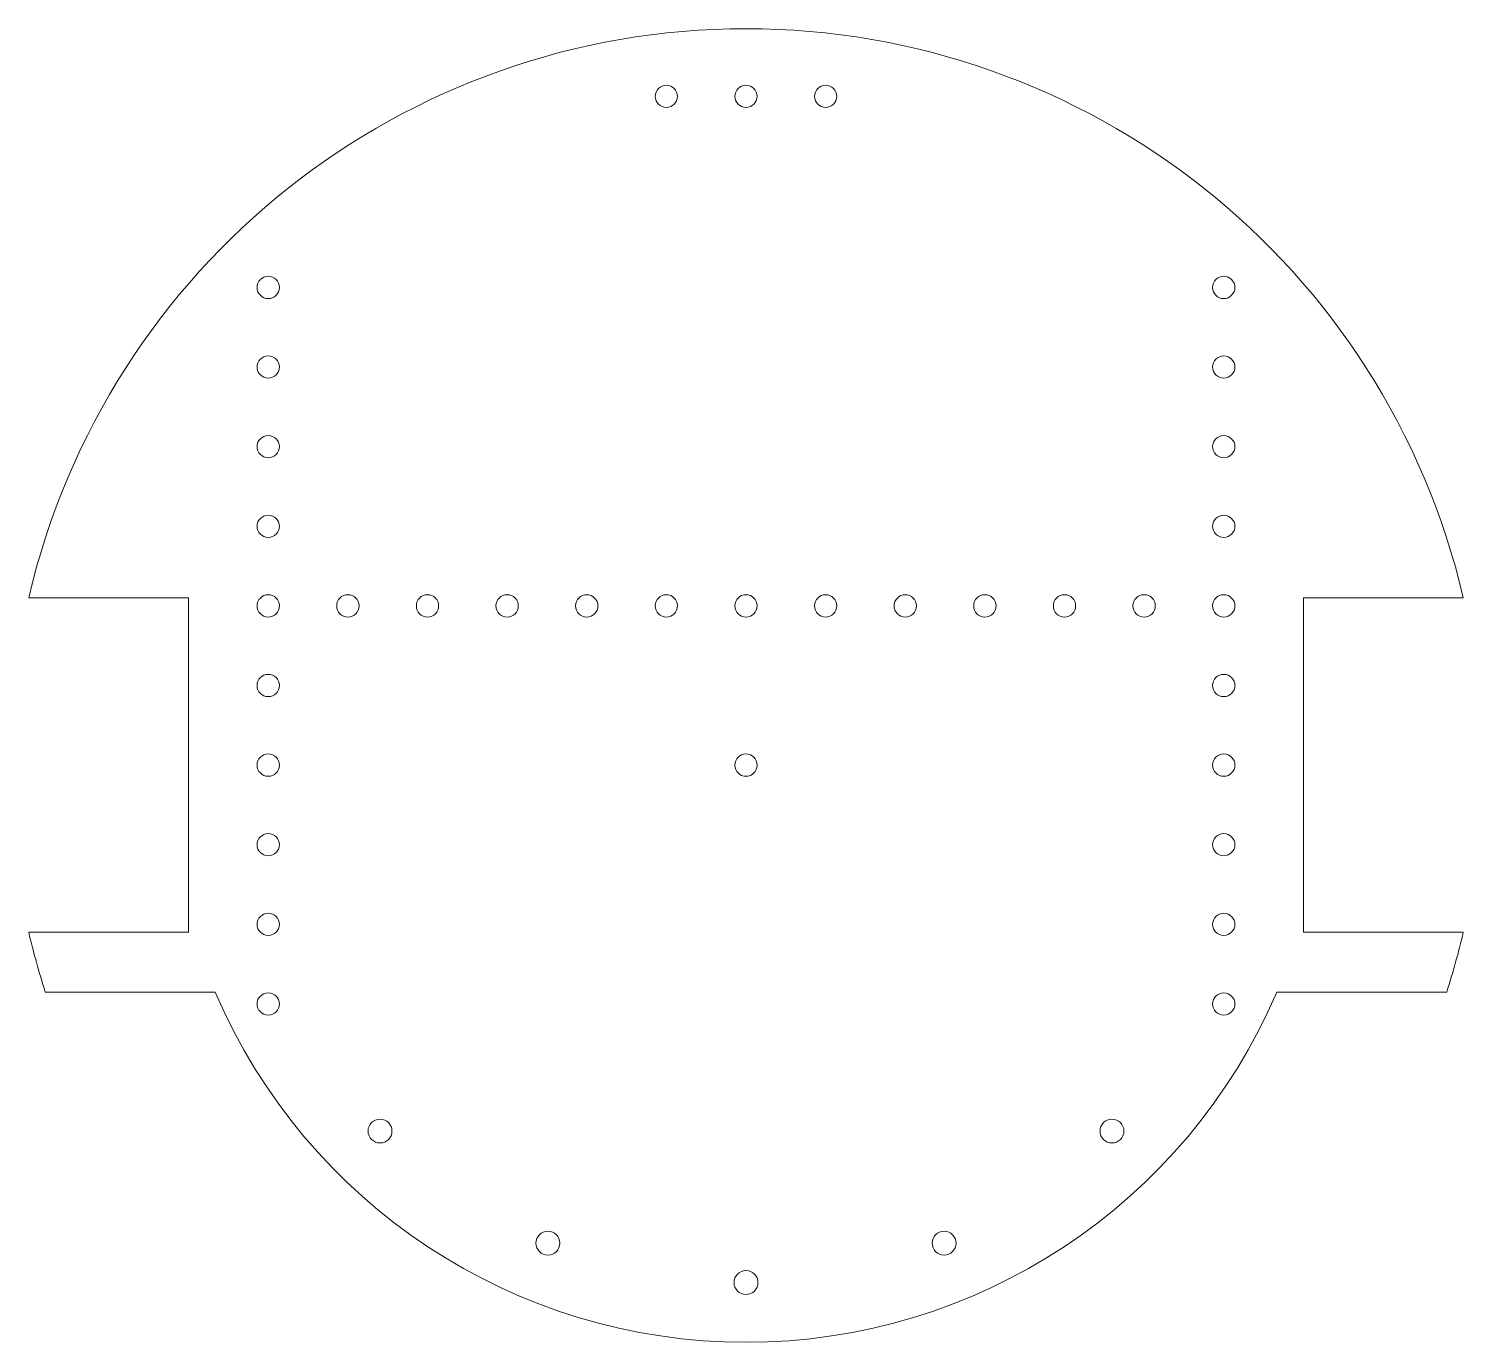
# Model space of a CAD drawing. Header units: inches. Extents: x 2.65 to 11.66, y 3 to 11.25.
import ezdxf

# ---------------------------------------------------------------- set-up
doc = ezdxf.new("R2010")
doc.units = ezdxf.units.IN
doc.header["$MEASUREMENT"] = 0
doc.layers.add('Green', color=90, linetype='Continuous')
doc.layers.add('Red', color=10, linetype='Continuous')

msp = doc.modelspace()

# ---------------------------------------------------------------- linework, layer by layer
at = {"layer": 'Green', "color": 7, "linetype": 'Continuous', "lineweight": 15}
for centre, radius in [((6.6511, 10.8281), 0.07), ((7.1511, 10.8281), 0.07), ((7.6511, 10.8281), 0.07), ((4.1511, 9.6281), 0.07), ((10.1511, 9.6281), 0.07), ((4.1511, 9.1281), 0.07), ((10.1511, 9.1281), 0.07), ((4.1511, 8.6281), 0.07), ((10.1511, 8.6281), 0.07), ((4.1511, 8.1281), 0.07), ((10.1511, 8.1281), 0.07), ((4.1511, 7.6281), 0.07), ((4.6511, 7.6281), 0.07), ((5.1511, 7.6281), 0.07), ((5.6511, 7.6281), 0.07), ((6.1511, 7.6281), 0.07), ((6.6511, 7.6281), 0.07), ((7.1511, 7.6281), 0.07), ((7.6511, 7.6281), 0.07), ((8.1511, 7.6281), 0.07), ((8.6511, 7.6281), 0.07), ((9.1511, 7.6281), 0.07), ((9.6511, 7.6281), 0.07), ((10.1511, 7.6281), 0.07), ((4.1511, 7.1281), 0.07), ((10.1511, 7.1281), 0.07), ((4.1511, 6.6281), 0.07), ((7.1511, 6.6281), 0.07), ((10.1511, 6.6281), 0.07), ((4.1511, 6.1281), 0.07), ((10.1511, 6.1281), 0.07), ((4.1511, 5.6281), 0.07), ((10.1511, 5.6281), 0.07), ((4.1511, 5.1281), 0.07), ((10.1511, 5.1281), 0.07), ((4.853, 4.33), 0.075), ((9.4492, 4.33), 0.075), ((5.9074, 3.6255), 0.075), ((8.3948, 3.6255), 0.075), ((7.1511, 3.3781), 0.075)]:
    msp.add_circle(centre, radius, dxfattribs=at)
at = {"layer": 'Red', "color": 7, "linetype": 'Continuous', "lineweight": 15}
for p, q in [((3.6511, 7.6781), (2.6469, 7.6781)), ((3.6511, 5.5781), (3.6511, 7.6781)), ((10.6511, 7.6781), (11.6553, 7.6781)), ((10.6511, 5.5781), (10.6511, 7.6781)), ((2.6469, 5.5781), (3.6511, 5.5781)), ((11.6553, 5.5781), (10.6511, 5.5781)), ((3.8179, 5.2031), (2.7511, 5.2031)), ((10.4843, 5.2031), (11.5511, 5.2031))]:
    msp.add_line(p, q, dxfattribs=at)
for radius, start, end in [(4.625, 13.1221, 166.8779), (4.625, 193.1221, 197.94525), (4.625, 342.05475, 346.8779), (3.625, 203.14774, 336.85226)]:
    msp.add_arc((7.1511, 6.6281), radius, start, end, dxfattribs=at)

doc.saveas('drawing.dxf')
